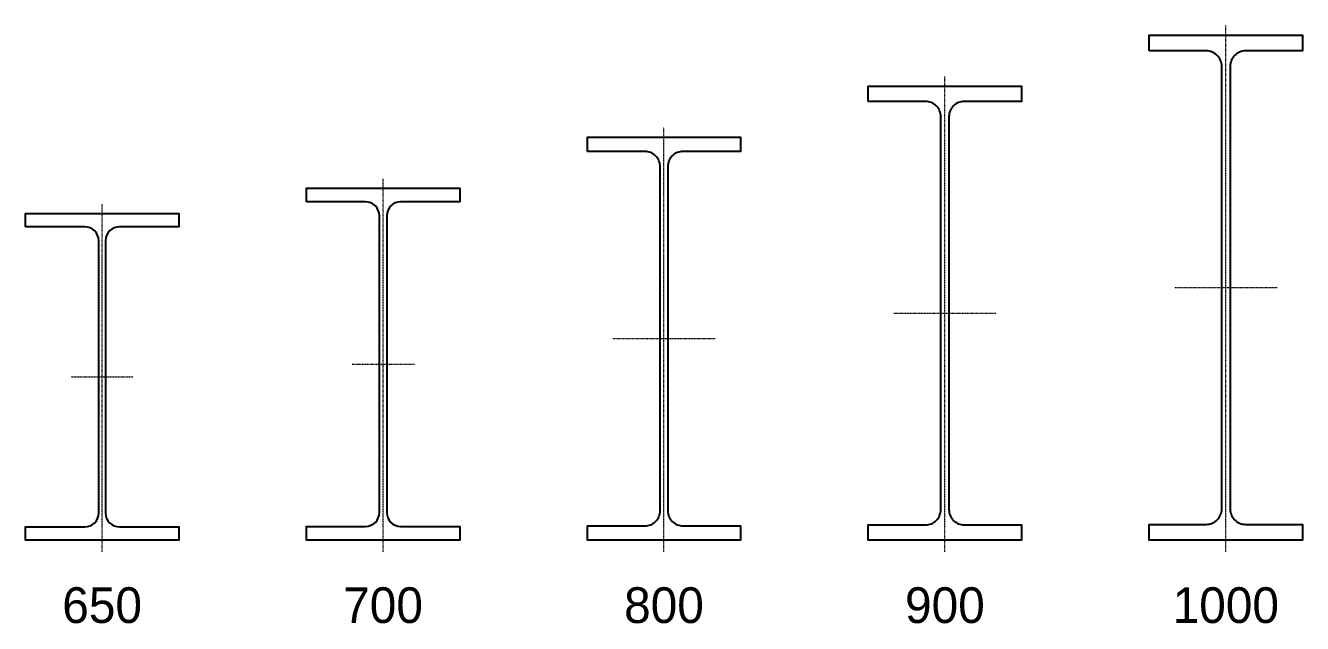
# Model space of a CAD drawing. Header units: millimetres. Extents: x -6949 to 549764, y -83146 to 127128.
# Drawn here: x 487 to 2987, y -45852 to -44680 of the extents above; entities that cross this region are included whole.
import ezdxf
from ezdxf.enums import TextEntityAlignment as Align

# ---------------------------------------------------------------- set-up
doc = ezdxf.new("R2010")
doc.units = ezdxf.units.MM
doc.linetypes.add('TRATTO-PUNTO', pattern=[1, 0.5, -0.25, 0, -0.25])
doc.layers.add('PROIEZIONI finissime - fine lines', color=251, linetype='Continuous', lineweight=9)
doc.layers.add('SEZIONI acciaio - Steel sections', color=7, linetype='Continuous', lineweight=25)
doc.layers.add('SCRITTE - txt', color=252, linetype='Continuous')
doc.styles.get("Standard").update_dxf_attribs({"font": ''})
doc.styles.get('Standard').set_extended_font_data('Bahnschrift Light')

msp = doc.modelspace()

# ---------------------------------------------------------------- linework, layer by layer
at = {"layer": 'PROIEZIONI finissime - fine lines', "linetype": 'TRATTO-PUNTO', "ltscale": 0.06}
for p, q in [((2836.6, -45711.5), (2836.6, -44680.1)), ((2286.6, -45711.5), (2286.6, -44780.1)), ((1736.6, -45711.5), (1736.6, -44880.1)), ((1186.6, -45711.5), (1186.6, -44980.1)), ((636.6, -45711.5), (636.6, -45030.1)), ((2736.1, -45193.9), (2937.6, -45193.9)), ((2186.1, -45243.9), (2387.1, -45243.9)), ((1636.6, -45293.9), (1836.6, -45293.9)), ((1125.4, -45343.9), (1247.9, -45343.9)), ((575.9, -45368.9), (697.4, -45368.9))]:
    msp.add_line(p, q, dxfattribs=at)
at = {"layer": 'SEZIONI acciaio - Steel sections'}
for points in [[(2686.6, -44729.9), (2686.6, -44698.9), (2986.6, -44698.9), (2986.6, -44729.9), (2875.1, -44729.9, 0.414214), (2845.1, -44759.9), (2845.1, -45627.9, 0.414214), (2875.1, -45657.9), (2986.6, -45657.9), (2986.6, -45688.9), (2686.6, -45688.9), (2686.6, -45657.9), (2798.6, -45657.9, 0.414214), (2828.6, -45627.9), (2828.6, -44759.9, 0.414214), (2798.6, -44729.9), (2686.6, -44729.9)], [(2136.6, -44828.9), (2136.6, -44798.9), (2436.6, -44798.9), (2436.6, -44828.9), (2324.6, -44828.9, 0.414214), (2294.6, -44858.9), (2294.6, -45628.9, 0.414214), (2324.6, -45658.9), (2436.6, -45658.9), (2436.6, -45688.9), (2136.6, -45688.9), (2136.6, -45658.9), (2248.6, -45658.9, 0.414214), (2278.6, -45628.9), (2278.6, -44858.9, 0.414214), (2248.6, -44828.9), (2136.6, -44828.9)], [(1586.6, -44926.9), (1586.6, -44898.9), (1886.6, -44898.9), (1886.6, -44926.9), (1774.1, -44926.9, 0.414214), (1744.1, -44956.9), (1744.1, -45630.9, 0.414214), (1774.1, -45660.9), (1886.6, -45660.9), (1886.6, -45688.9), (1586.6, -45688.9), (1586.6, -45660.9), (1699.1, -45660.9, 0.414214), (1729.1, -45630.9), (1729.1, -44956.9, 0.414214), (1699.1, -44926.9), (1586.6, -44926.9)], [(1036.6, -45025.9), (1036.6, -44998.9), (1336.6, -44998.9), (1336.6, -45025.9), (1220.9, -45025.9, 0.414214), (1193.9, -45052.9), (1193.9, -45634.9, 0.414214), (1220.9, -45661.9), (1336.6, -45661.9), (1336.6, -45688.9), (1036.6, -45688.9), (1036.6, -45661.9), (1152.4, -45661.9, 0.414214), (1179.4, -45634.9), (1179.4, -45052.9, 0.414214), (1152.4, -45025.9)], [(486.6, -45074.9), (486.6, -45048.9), (786.6, -45048.9), (786.6, -45074.9), (670.4, -45074.9, 0.414214), (643.4, -45101.9), (643.4, -45635.9, 0.414214), (670.4, -45662.9), (786.6, -45662.9), (786.6, -45688.9), (486.6, -45688.9), (486.6, -45662.9), (602.9, -45662.9, 0.414214), (629.9, -45635.9), (629.9, -45101.9, 0.414214), (602.9, -45074.9)]]:
    msp.add_lwpolyline(points, format="xyb", close=True, dxfattribs=at)

# ---------------------------------------------------------------- texts
at = {"layer": 'SCRITTE - txt'}
for s, p in [('650', (636.6, -45851.3)), ('700', (1186.6, -45851.3)), ('800', (1736.6, -45851.3)), ('900', (2286.6, -45851.3)), ('1000', (2836.6, -45851.3))]:
    msp.add_text(s, height=70, dxfattribs=at).set_placement(p, align=Align.CENTER)

doc.saveas('drawing.dxf')
